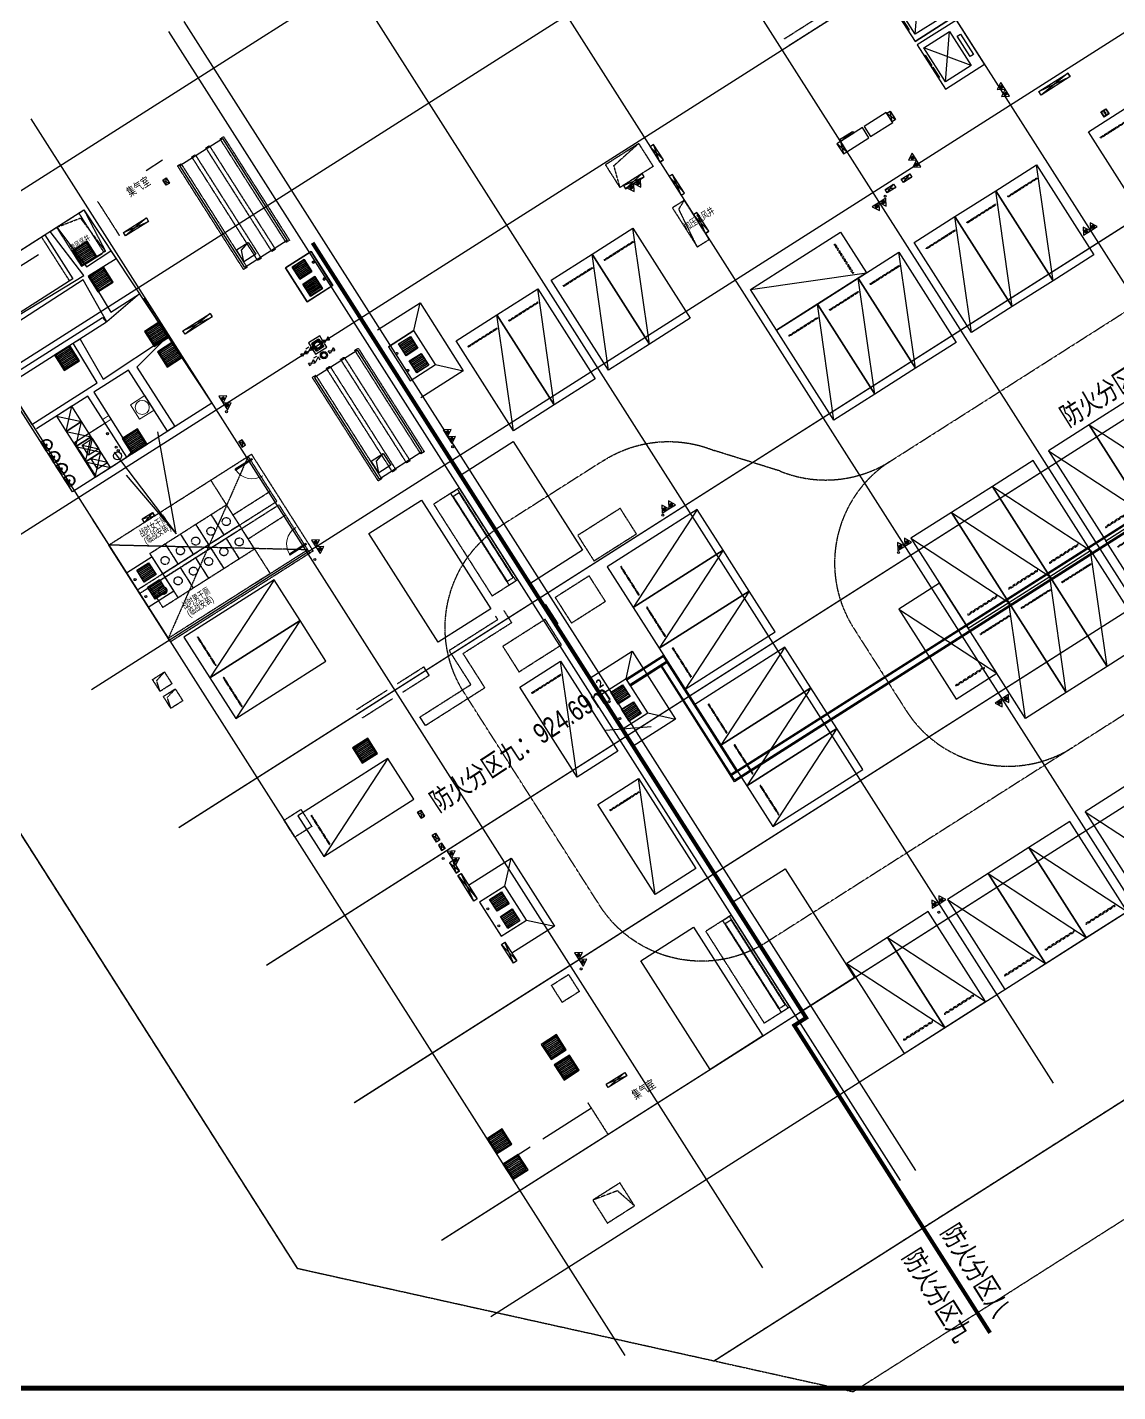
# Model space of a CAD drawing. Extents: x -1466470 to 868515, y -511729 to 1464999.
# Drawn here: x -216893 to -162763, y -12216 to 55548 of the extents above; entities that cross this region are included whole.
import ezdxf
from ezdxf.xclip import XClip

# ---------------------------------------------------------------- set-up
doc = ezdxf.new("R2010")
doc.units = 0
doc.header["$LTSCALE"] = 10
doc.header["$MEASUREMENT"] = 0
doc.header["$XCLIPFRAME"] = 2
for name, pattern in [('104-1516 B2核心筒$0$DASH', [0.35, 0.25, -0.1]), ('104-1516 B2核心筒|CENTER', [2, 1.25, -0.25, 0.25, -0.25]), ('X-104 B2平面$0$ACAD_ISO04W100', [30, 24, -3, 0, -3]), ('X-104 B2平面$0$DASH', [0.35, 0.25, -0.1]), ('X-104 B2平面$1$DASH', [0.35, 0.25, -0.1]), ('三跑梯-B2F底层_还建$0$DASH', [0.35, 0.25, -0.1])]:
    doc.linetypes.add(name, pattern=pattern)
doc.layers.add('0-W-设备', color=63, linetype='Continuous', lineweight=0)
for name, color, linetype in [('104-1516 B2核心筒$0$02-TEXT_房间', 7, 'Continuous'), ('104-1516 B2核心筒$0$A-C_门', 150, 'Continuous'), ('104-1516 B2核心筒$0$A-E_电梯', 171, 'Continuous'), ('104-1516 B2核心筒$0$A-I_卫-洁具', 241, 'Continuous'), ('104-1516 B2核心筒$0$A-I_车位', 185, 'Continuous'), ('104-1516 B2核心筒$0$A-I_车位-流线', 127, '104-1516 B2核心筒|CENTER'), ('104-1516 B2核心筒$0$A-TECH_结构', 21, 'Continuous'), ('104-1516 B2核心筒$0$car', 8, 'Continuous'), ('104-1516 B2核心筒$0$DOOR_FIRE', 220, 'Continuous'), ('104-1516 B2核心筒$0$交流充电桩', 62, 'Continuous'), ('104-1516 B2核心筒$0$集水坑&', 6, 'Continuous'), ('BEN$0$4', 7, 'Continuous'), ('DMST-VALV', 140, 'Continuous'), ('EQUIP_消防', 7, 'Continuous'), ('PIPE-通气', 3, 'TG_T'), ('TWT_LEAD', 3, 'Continuous'), ('VALVE_给水', 7, 'Continuous'), ('VPIPE-消防', 1, 'Continuous'), ('X-104 B2平面$0$$0$A-TECH_结构', 21, 'Continuous'), ('X-104 B2平面$0$02-TEXT_房间', 7, 'Continuous'), ('X-104 B2平面$0$04-不打印_防火分区', 30, 'Continuous'), ('X-104 B2平面$0$A-SUR_看线', 231, 'Continuous'), ('X-104 B2平面$0$A_STR-砼墙', 51, 'Continuous'), ('X-104 B2平面$0$M-用地 红线', 20, 'X-104 B2平面$0$ACAD_ISO04W100'), ('X-104 B2平面$0$SURFACE', 6, 'Continuous'), ('X-104 B2平面$0$VPIPE-消防', 1, 'Continuous'), ('X-104 B2平面$0$抗爆隔墙', 151, 'Continuous'), ('X-104 B2平面$0$看线', 241, 'Continuous'), ('X-104 B2平面$0$集水坑&', 6, 'Continuous'), ('X-104 B2平面$1$集水坑&', 6, 'Continuous')]:
    doc.layers.add(name, color=color, linetype=linetype)
for name, color, linetype, plot in [('104-1516 B2核心筒$0$04-不打印_辅助线', 165, 'Continuous', False), ('X-104 B2平面$0$$0$04-不打印_辅助线', 165, 'Continuous', False), ('X-104 B2平面$0$04-不打印_辅助线', 165, 'Continuous', False), ('三跑梯-B2F底层_还建$0$04-不打印_辅助线', 165, 'Continuous', False)]:
    doc.layers.add(name, color=color, linetype=linetype, plot=plot)
doc.layers.get('X-104 B2平面$0$$0$04-不打印_辅助线').off()
doc.styles.add('104-1516 B2核心筒$0$_TCH_SPACE', font='ros.shx', dxfattribs={"width": 0.75, "height": 5, "bigfont": 'jd.shx'})
doc.styles.get("Standard").update_dxf_attribs({"font": 'gbenor.shx', "bigfont": 'gbcbig.shx'})
doc.styles.add('TG_LINETYPE', font='romans2.shx', dxfattribs={"width": 0.8, "height": 3, "bigfont": 'hzdf2.shx'})
doc.styles.add('X-104 B2平面$0$Arial', font='arial.ttf', dxfattribs={"width": 0.75, "height": 2.5})
doc.styles.add('X-104 B2平面$0$JD', font='ROS.shx', dxfattribs={"width": 0.7, "bigfont": 'JD.shx'})
doc.linetypes.add('TG_T', pattern='A,2,-0.3,["T",TG_LINETYPE,S=0.1,R=0,X=-0.23,Y=-0.15],0', length=2.3)
pattern_1 = [(180, (350, -250), (-7e-15, -79.375), [])]
pattern_2 = [(180, (-432649.534, -553252.195), (-7e-15, -79.375), [])]

# ---------------------------------------------------------------- blocks, each defined once
blk = doc.blocks.new('X-104 B2平面$0$12ddddddj')
at = {"layer": 'X-104 B2平面$0$集水坑&', "linetype": 'Continuous'}
h = blk.add_hatch(dxfattribs=at)
h.set_pattern_fill('ANSI31', color=256, scale=50, angle=135)
h.set_pattern_definition(pattern_1)
h.paths.add_polyline_path([(3014056, 294593), (3014756, 294593), (3014756, 293893), (3014056, 293893)])
h.paths.add_polyline_path([(3014056, 293593), (3014756, 293593), (3014756, 292893), (3014056, 292893)])
for points in [[(3015056, 294743), (3013556, 294743), (3013556, 292743), (3015056, 292743)], [(3014056, 294593), (3014756, 294593), (3014756, 293893), (3014056, 293893)], [(3014056, 293593), (3014756, 293593), (3014756, 292893), (3014056, 292893)]]:
    blk.add_lwpolyline(points, close=True, dxfattribs=at)
for centre in [(3013736, 294243), (3013736, 293243)]:
    blk.add_circle(centre, 50, dxfattribs=at)
blk = doc.blocks.new('X-104 B2平面$0$A$C51037562')
at = {"layer": 'X-104 B2平面$0$集水坑&'}
h = blk.add_hatch(dxfattribs=at)
h.set_pattern_fill('ANSI31', color=256, scale=50, angle=135)
h.set_pattern_definition(pattern_2)
h.paths.add_polyline_path([(-850, 850), (-50, 850), (-50, 50), (-850, 50)])
for points in [[(-900, 900), (0, 900), (0, 0), (-900, 0)], [(-850, 850), (-50, 850), (-50, 50), (-850, 50)]]:
    blk.add_lwpolyline(points, close=True, dxfattribs=at)
blk = doc.blocks.new('X-104 B2平面$0$A$C1782719E')
at = {"layer": 'X-104 B2平面$0$集水坑&', "linetype": 'X-104 B2平面$0$DASH'}
blk.add_lwpolyline([(2000, 0), (2000, 1800), (0, 1800), (0, 0)], close=True, dxfattribs=at)
at = {"layer": 'X-104 B2平面$0$集水坑&', "linetype": 'Continuous'}
for centre in [(500, 1620), (1500, 1620)]:
    blk.add_circle(centre, 50, dxfattribs=at)
blk = doc.blocks.new('$TWTSYS$00000546')
h = blk.add_hatch()
h.set_pattern_fill('ANSI31', color=256, scale=200, style=0)
h.set_pattern_definition([(45, (-38543.802, -6670.83), (-17.67767, 17.67767), [])])
h.paths.add_polyline_path([(-65, 174), (65, 174), (65, 44), (-65, 44)])
for points in [[(0, 344), (-198, 0), (198, 0)], [(-65, 174), (65, 174), (65, 44), (-65, 44)]]:
    blk.add_lwpolyline(points, close=True)
blk = doc.blocks.new('M_L13YRO')
for p, q in [((-24, 249), (250, 4)), ((250, 4), (-24, -249))]:
    blk.add_line(p, q)
blk.add_circle((0, 0), 250)
at = {"flags": 9}
for tag in ['XSIZE', 'YSIZE']:
    blk.add_attdef(tag, (0, 0), '', height=0.5, dxfattribs=at)
blk = doc.blocks.new('A$C53685222')
blk.add_lwpolyline([(800, 466), (800, 800), (0, 800), (0, 0), (800, 0), (800, 255)])
at = {"layer": 'BEN$0$4', "color": 30, "linetype": 'Continuous'}
for p, q in [((77, 490), (77, 310)), ((103, 490), (77, 490)), ((77, 310), (103, 310)), ((103, 490), (103, 310)), ((178, 450), (103, 450)), ((103, 352), (178, 352)), ((129, 652), (129, 450)), ((129, 352), (129, 153)), ((644, 670), (148, 670)), ((149, 134), (645, 134)), ((183, 566), (201, 515)), ((183, 234), (201, 285)), ((228, 611), (279, 593)), ((228, 189), (279, 207)), ((566, 617), (515, 599)), ((573, 188), (521, 205)), ((611, 572), (593, 521)), ((616, 235), (596, 285)), ((614, 213), (614, 225)), ((622, 450), (697, 450)), ((697, 352), (622, 352)), ((665, 652), (665, 450)), ((665, 352), (665, 153)), ((665, 158), (665, 170)), ((697, 490), (697, 310)), ((697, 490), (723, 490)), ((723, 310), (697, 310)), ((723, 490), (723, 310))]:
    blk.add_line(p, q, dxfattribs=at)
for centre, radius in [((159, 641), 32), ((159, 164), 32), ((156, 641), 8.29), ((156, 164), 8.29), ((400, 400), 227), ((209, 219), 32), ((211, 583), 32), ((206, 219), 8.29), ((208, 583), 8.29), ((400, 400), 186), ((581, 591), 32), ((582, 219), 32), ((579, 591), 8.29), ((582, 219), 8.29), ((632, 641), 32), ((634, 164), 32), ((631, 641), 8.29), ((634, 164), 8.29)]:
    blk.add_circle(centre, radius, dxfattribs=at)
blk = doc.blocks.new('A$C05380F4A')
at = {"layer": 'DMST-VALV'}
for p, q in [((-83, 0), (83, 0)), ((83, -288), (-83, 0)), ((512, 79), (678, 79)), ((678, -209), (512, 79)), ((678, 79), (512, -209)), ((83, 0), (-83, -288)), ((83, -576), (-83, -288)), ((83, -288), (-83, -288)), ((-83, -288), (83, -288)), ((83, -576), (-83, -576)), ((144, -519), (144, -346)), ((678, -497), (512, -209)), ((678, -209), (512, -209)), ((512, -209), (678, -209)), ((678, -497), (512, -497)), ((739, -439), (739, -267)), ((-93, -1160), (74, -1160)), ((74, -1449), (-93, -1160)), ((74, -1160), (-93, -1449)), ((502, -1221), (669, -1221)), ((669, -1509), (502, -1221)), ((669, -1221), (502, -1509)), ((74, -1449), (-93, -1449)), ((-93, -1449), (74, -1449)), ((669, -1509), (502, -1509)), ((502, -1509), (669, -1509))]:
    blk.add_line(p, q, dxfattribs=at)
blk.add_circle((2, -863), 120, dxfattribs=at)
for p in [(0, -288), (0, -288), (595, -209), (595, -209), (-10, -1449), (-10, -1449), (585, -1509), (585, -1509)]:
    blk.add_point(p, dxfattribs=at)
for points in [[(144, -432), (173, -432), (144, -346)], [(739, -353), (768, -353), (739, -267)]]:
    blk.add_solid(points, dxfattribs=at)
for name, p, xscale, yscale, zscale, rotation in [('A$C53685222', (267, -533), 0.8250000001862645, 0.8250000001862645, 0.8250000001862645, 270), ('M_L13YRO', (2, -863), 0.7200000062584877, 0.7200000062584877, 0.7200000062584877, 90)]:
    blk.add_blockref(name, p, dxfattribs=dict(at, xscale=xscale, yscale=yscale, zscale=zscale, rotation=rotation))
blk = doc.blocks.new('104-1516 B2核心筒$0$$lvtry$00000178')
at = {"color": 0}
for p, q in [((-238, 0), (238, 0)), ((-214, -36), (-272, -91)), ((-180, -23), (180, -23)), ((-142, -105), (140, -105)), ((140, -105), (-142, -105)), ((216, -37), (268, -91))]:
    blk.add_line(p, q, dxfattribs=at)
blk.add_lwpolyline([(-104, -430, 0.224698), (110, -425, 0.348046), (269, -79), (239, 0), (-241, 0), (-271, -79, 0.356844)], format="xyb", close=True, dxfattribs=at)
for centre, radius in [((-100, -65), 16.3), ((1, -172), 31.6), ((100, -65), 16.3)]:
    blk.add_circle(centre, radius, dxfattribs=at)
at = {"color": 0, "lineweight": 13}
blk.add_circle((1, -172), 23, dxfattribs=at)
at = {"color": 0}
for centre, radius, start, end in [((-142, -205), 100, 90, 190.56023), ((-1, -179), 243, 190.56023, 349.43977), ((-180, -73), 50, 90, 133.18096), ((140, -205), 100, 349.43977, 90), ((180, -73), 50, 44.56072, 90)]:
    blk.add_arc(centre, radius, start, end, dxfattribs=at)
for p in [(0, -65), (1, -172)]:
    blk.add_point(p, dxfattribs=at)
blk = doc.blocks.new('*U4194')
at = {"linetype": '104-1516 B2核心筒$0$DASH'}
for p, q in [((-200, -500), (-200, -100)), ((0, -100), (-200, -100)), ((0, -500), (-200, -500)), ((5000, -100), (5200, -100)), ((5000, -500), (5200, -500)), ((5200, -500), (5200, -100))]:
    blk.add_line(p, q, dxfattribs=at)
blk.add_lwpolyline([(5200, 0), (-200, 0), (-200, -1500), (5200, -1500)], close=True, dxfattribs=at)
for points in [[(5000, -100), (0, -100)], [(0, -100), (0, -500)], [(5000, -130), (0, -130)], [(5000, -470), (0, -470)], [(5000, -500), (0, -500)], [(5000, -100), (5000, -500)]]:
    blk.add_lwpolyline(points, dxfattribs=at)
blk = doc.blocks.new('A-电梯2623')
for p, q in [((-575, 1900), (-575, 2100)), ((-575, 2100), (625, 2100)), ((625, 2100), (625, 1900)), ((-975, 200), (-975, 1700)), ((-975, 1700), (1025, 1700)), ((1025, 1700), (-975, 200)), ((1025, 200), (-975, 1700)), ((625, 1900), (-575, 1900)), ((1025, 1700), (1025, 200)), ((1025, 200), (-975, 200))]:
    blk.add_line(p, q)
for points in [[(-1275, 0), (1325, 0), (1325, 2300), (-1275, 2300)], [(-625, 38), (-625, 59), (-18, 59), (-18, 38)], [(68, 38), (68, 59), (675, 59), (675, 38)]]:
    blk.add_lwpolyline(points, close=True)
blk = doc.blocks.new('104-1516 B2核心筒$0$ysrtr')
at = {"layer": '104-1516 B2核心筒$0$A-TECH_结构'}
for p, q in [((0, -3200), (-2300, -3200)), ((0, -3400), (-2300, -3400))]:
    blk.add_line(p, q, dxfattribs=at)
for points in [[(-8100, -6000), (-6800, -6000), (-6800, -5400), (-8100, -5400)], [(-6700, -6000), (-5400, -6000), (-5400, -5400), (-6700, -5400)]]:
    blk.add_lwpolyline(points, close=True, dxfattribs=at)
at = {"layer": '104-1516 B2核心筒$0$A-E_电梯', "rotation": 270}
for p in [(-2300, -1875), (-2300, -4675)]:
    blk.add_blockref('A-电梯2623', p, dxfattribs=at)
blk = doc.blocks.new('104-1516 B2核心筒$0$jgfd')
blk.add_lwpolyline([(5300, -1200), (0, -1200), (0, 1200), (5300, 1200), (5300, -1200), (0, 1200)])
at = {"linetype": '104-1516 B2核心筒$0$DASH', "ltscale": 0.001}
blk.add_lwpolyline([(550, -850), (550, 850), (600, 850), (600, -850)], close=True, dxfattribs=at)
blk = doc.blocks.new('三跑梯-B2F底层_还建')
at = {"layer": '三跑梯-B2F底层_还建$0$04-不打印_辅助线', "linetype": '三跑梯-B2F底层_还建$0$DASH'}
blk.add_line((0, 200), (2700, 200), dxfattribs=at)
at = {"layer": '三跑梯-B2F底层_还建$0$04-不打印_辅助线'}
blk.add_lwpolyline([(2700, 5300), (0, 5300), (0, 0), (2700, 0)], close=True, dxfattribs=at)
blk.add_lwpolyline([(718, 791), (718, 2076), (572, 1796)], dxfattribs=at)
blk = doc.blocks.new('104-1516 B2核心筒$0$A$C529F39D7')
at = {"layer": '104-1516 B2核心筒$0$car', "linetype": '104-1516 B2核心筒$0$DASH'}
h = blk.add_hatch(color=256, dxfattribs=at)
h.dxf.hatch_style = 1
h.paths.add_polyline_path([(4832, 1296), (4397, 1075), (4630, 1329), (4503, 1444), (4938, 1665), (4706, 1412)])
at = {"layer": '104-1516 B2核心筒$0$car', "linetype": '104-1516 B2核心筒$0$DASH', "elevation": 0}
blk.add_lwpolyline([(4832, 1296), (4397, 1075), (4630, 1329), (4503, 1444), (4938, 1665), (4706, 1412), (4832, 1296)], dxfattribs=at)
at = {"layer": '104-1516 B2核心筒$0$car', "linetype": '104-1516 B2核心筒$0$DASH'}
blk.add_circle((4668, 1370, 0), 400, dxfattribs=at)
at = {"layer": '104-1516 B2核心筒$0$A-I_车位', "xscale": -1, "rotation": 152.5000000001189}
blk.add_blockref('104-1516 B2核心筒$0$jgfd', (554, 3512, 0), dxfattribs=at)
blk = doc.blocks.new('104-1516 B2核心筒$0$A$C3276249F')
at = {"layer": '104-1516 B2核心筒$0$交流充电桩'}
h = blk.add_hatch(color=256, dxfattribs=at)
h.dxf.hatch_style = 1
h.paths.add_polyline_path([(187, 161), (126, 76), (145, 148), (110, 157), (171, 242), (152, 171)])
for points in [[(0, 300), (300, 300), (300, 0), (0, 0)], [(20, 280), (280, 280), (280, 20), (20, 20)]]:
    blk.add_lwpolyline(points, close=True, dxfattribs=at)
blk.add_lwpolyline([(187, 161), (126, 76), (145, 148), (110, 157), (171, 242), (152, 171), (187, 161)], dxfattribs=at)
blk = doc.blocks.new('104-1516 B2核心筒$0$fdsgfh')
at = {"layer": '104-1516 B2核心筒$0$A-TECH_结构', "linetype": '104-1516 B2核心筒$0$DASH'}
for p, q in [((25100, 17300), (27400, 17300)), ((25100, 16900), (27400, 16900))]:
    blk.add_line(p, q, dxfattribs=at)
blk = doc.blocks.new('104-1516 B2核心筒$0$A$C51037562')
at = {"layer": '104-1516 B2核心筒$0$集水坑&'}
h = blk.add_hatch(dxfattribs=at)
h.set_pattern_fill('ANSI31', color=256, scale=50, angle=135)
h.set_pattern_definition(pattern_2)
h.paths.add_polyline_path([(-850, 850), (-50, 850), (-50, 50), (-850, 50)])
for points in [[(-900, 900), (0, 900), (0, 0), (-900, 0)], [(-850, 850), (-50, 850), (-50, 50), (-850, 50)]]:
    blk.add_lwpolyline(points, close=True, dxfattribs=at)
blk = doc.blocks.new('104-1516 B2核心筒')
at = {"layer": '104-1516 B2核心筒$0$04-不打印_辅助线'}
for points in [[(11200, 0), (11200, 6400), (14300, 6400), (14300, 0)], [(16600, 0), (16600, 6400), (19700, 6400), (19700, 0)]]:
    blk.add_lwpolyline(points, close=True, dxfattribs=at)
at = {"layer": '104-1516 B2核心筒$0$A-C_门'}
for p, q in [((6500, 50400), (7500, 50400)), ((500, 1550), (1600, 1550)), ((2350, 1550), (5200, 1550))]:
    blk.add_line(p, q, dxfattribs=at)
at = {"layer": '104-1516 B2核心筒$0$A-I_卫-洁具', "ltscale": 0.1}
for p, q in [((1250, 43900), (2150, 44800)), ((1250, 44800), (2150, 43900)), ((1250, 43000), (2150, 43900)), ((1250, 43900), (2150, 43000)), ((1250, 42100), (2150, 43000)), ((1250, 43000), (2150, 42100)), ((1250, 41200), (2150, 42100)), ((1250, 42100), (2150, 41200))]:
    blk.add_line(p, q, dxfattribs=at)
for points in [[(1250, 44800), (1250, 43900), (2150, 43900), (2150, 44800)], [(1250, 43900), (1250, 43000), (2150, 43000), (2150, 43900)], [(1250, 43000), (1250, 42100), (2150, 42100), (2150, 43000)], [(1250, 42100), (1250, 41200), (2150, 41200), (2150, 42100)]]:
    blk.add_lwpolyline(points, close=True, dxfattribs=at)
at = {"layer": '104-1516 B2核心筒$0$A-I_车位-流线', "linetype": '104-1516 B2核心筒|CENTER', "extrusion": (0, 0, -1)}
blk.add_line((23007, 28350), (16949, 28350), dxfattribs=at)
at = {"layer": '104-1516 B2核心筒$0$A-I_车位-流线', "linetype": '104-1516 B2核心筒|CENTER'}
for p, q in [((10949, 9825), (10949, 22350)), ((34982, 20675), (64549, 20675)), ((28982, 14675), (28982, 9825)), ((101186, 3825), (16949, 3825))]:
    blk.add_line(p, q, dxfattribs=at)
blk.add_lwpolyline([(30090, 23200), (27874, 25824)], dxfattribs=at)
at = {"layer": '104-1516 B2核心筒$0$A-I_车位-流线', "linetype": '104-1516 B2核心筒|CENTER', "extrusion": (0, 0, -1)}
for centre, start, end in [((-16949, 22350), 0, 90), ((-22982, 22350), 90, 144.61589), ((-16949, 9825), 270, 0)]:
    blk.add_arc(centre, 6000, start, end, dxfattribs=at)
at = {"layer": '104-1516 B2核心筒$0$A-I_车位-流线', "linetype": '104-1516 B2核心筒|CENTER'}
for centre, start, end in [((34982, 26675), 215.38411, 270), ((34982, 14675), 90, 180), ((34982, 9825), 180, 270)]:
    blk.add_arc(centre, 6000, start, end, dxfattribs=at)
at = {"layer": '104-1516 B2核心筒$0$A-TECH_结构'}
blk.add_line((16700, 23900), (16700, 22726), dxfattribs=at)
at = {"layer": '104-1516 B2核心筒$0$A-TECH_结构', "linetype": '104-1516 B2核心筒$0$DASH'}
for points in [[(7700, 50400), (6300, 50400), (6300, 52700), (7900, 52700)], [(7700, 50400), (6300, 50400), (6300, 52700), (7536, 52457)], [(30951, 40700), (32901, 40700), (32901, 39350), (30951, 39350)], [(2800, -3700), (4400, -3700), (4400, -2350), (2800, -2350)], [(2800, -3700), (4400, -3700), (4085, -2616), (2800, -2350)]]:
    blk.add_lwpolyline(points, close=True, dxfattribs=at)
for points in [[(30951, 39350), (31279, 40428), (32901, 40700)], [(32599, 34800), (32835, 36870), (33299, 37100)], [(33300, 37100), (32600, 37100), (32600, 34800), (33300, 34800), (33300, 37100)]]:
    blk.add_lwpolyline(points, dxfattribs=at)
at = {"layer": '104-1516 B2核心筒$0$A-I_卫-洁具', "ltscale": 0.1, "xscale": -1}
for p, rotation in [((-100, 43849), 89.99999757524496), ((-100, 43149), 89.99999757524496), ((-100, 42449), 89.99999757524503), ((-100, 41749), 89.99999757524496)]:
    blk.add_blockref('104-1516 B2核心筒$0$$lvtry$00000178', p, dxfattribs=dict(at, rotation=rotation))
at = {"layer": '104-1516 B2核心筒$0$A-I_车位'}
for p, rotation in [((21200, 37300), 269.9999976130331), ((23600, 37300), 269.9999976130331), ((26800, 37300), 269.9999976130331), ((29200, 37300), 269.9999976130331), ((39000, 30400), 179.9999466323406), ((34900, 29200), 269.9999976130331), ((37300, 29200), 269.9999976130331), ((39700, 29200), 269.9999976130331), ((43000, 29200), 269.9999976130331), ((45400, 29200), 269.9999976130331), ((47800, 29200), 269.9999976130331), ((14631, 21091), 269.9999976130331), ((14764, 14092), 269.9999976130331), ((34974, 11600), 269.9999976130331), ((37374, 11600), 269.9999976130331), ((39774, 11600), 269.9999976130331), ((43074, 11600), 269.9999976130331)]:
    blk.add_blockref('104-1516 B2核心筒$0$jgfd', p, dxfattribs=dict(at, rotation=rotation))
for name, p, xscale, rotation in [('104-1516 B2核心筒$0$jgfd', (699, 30937), -1, 179.9999976130331), ('104-1516 B2核心筒$0$A$C529F39D7', (56621, 28070, 0), -0.999999999999999, 62.49999761314631), ('104-1516 B2核心筒$0$jgfd', (699, 28537), -1, 179.9999976130331), ('104-1516 B2核心筒$0$jgfd', (20299, 22600), -1, 179.9999976130331), ('104-1516 B2核心筒$0$jgfd', (699, 20418), -1, 179.9999976130331), ('104-1516 B2核心筒$0$jgfd', (20299, 20200), -1, 179.9999976130331), ('104-1516 B2核心筒$0$jgfd', (20299, 17800), -1, 179.9999976130331), ('104-1516 B2核心筒$0$jgfd', (34974, 11600), -1, 269.9999976130331), ('104-1516 B2核心筒$0$jgfd', (37374, 11600), -1, 269.9999976130331), ('104-1516 B2核心筒$0$jgfd', (39774, 11600), -1, 269.9999976130331), ('104-1516 B2核心筒$0$jgfd', (43074, 11600), -1, 269.9999976130331), ('104-1516 B2核心筒$0$jgfd', (45474, 11600), -1, 269.9999976130331), ('104-1516 B2核心筒$0$jgfd', (20299, 14500), -1, 179.9999976130331), ('104-1516 B2核心筒$0$jgfd', (32574, 8950), -1, 269.9999976130331), ('104-1516 B2核心筒$0$jgfd', (20299, 12100), -1, 179.9999976130331), ('104-1516 B2核心筒$0$jgfd', (20299, 9700), -1, 179.9999976130331), ('104-1516 B2核心筒$0$jgfd', (20950, -4500), -1, 269.9999976130331), ('104-1516 B2核心筒$0$jgfd', (23350, -4500), -1, 269.9999976130331), ('104-1516 B2核心筒$0$jgfd', (26874, -4500), -1, 269.9999976130331), ('104-1516 B2核心筒$0$jgfd', (29274, -4500), -1, 269.9999976130331), ('104-1516 B2核心筒$0$jgfd', (31674, -4500), -1, 269.9999976130331), ('104-1516 B2核心筒$0$jgfd', (34974, -4500), -1, 269.9999976130331)]:
    blk.add_blockref(name, p, dxfattribs=dict(at, xscale=xscale, rotation=rotation))
at = {"layer": '104-1516 B2核心筒$0$A-TECH_结构'}
ref = blk.add_blockref('三跑梯-B2F底层_还建', (5600, 52750), dxfattribs=dict(at, xscale=-0.9999999999999996, rotation=90))
XClip(ref).set_block_clipping_path([(49.9998478143, 0), (2650.0000166641, 5300)])
for name, p in [('104-1516 B2核心筒$0$fdsgfh', (16700, 23900)), ('104-1516 B2核心筒$0$ysrtr', (49500, 40800))]:
    blk.add_blockref(name, p, dxfattribs=at)
at = {"layer": '104-1516 B2核心筒$0$DOOR_FIRE', "linetype": '104-1516 B2核心筒$0$DASH', "rotation": 269.9999896018064}
for p in [(16200, 30850), (16200, 5700)]:
    blk.add_blockref('*U4194', p, dxfattribs=at)
at = {"layer": '104-1516 B2核心筒$0$交流充电桩', "rotation": 2.628888240067718e-05}
blk.add_blockref('104-1516 B2核心筒$0$A$C3276249F', (53100, 29400), dxfattribs=at)
at = {"layer": '104-1516 B2核心筒$0$集水坑&', "xscale": -1, "rotation": 7.559011859923304e-06}
blk.add_blockref('104-1516 B2核心筒$0$A$C51037562', (2800, 46500), dxfattribs=at)
at = {"layer": '104-1516 B2核心筒$0$02-TEXT_房间', "style": '104-1516 B2核心筒$0$_TCH_SPACE', "width": 0.75}
for s, height, rotation, p in [('集气室', 428.1, 0, (10174, 51968)), ('排风竖井', 285.4, 0, (6296, 51257)), ('加压送风井', 347.3, 360, (32581, 35727)), ('集气室', 428.1, 0, (7256, 678))]:
    blk.add_text(s, height=height, rotation=rotation, dxfattribs=at).set_placement(p)
blk = doc.blocks.new('X-104 B2平面$1$12ddddddj')
at = {"layer": 'X-104 B2平面$1$集水坑&', "linetype": 'Continuous'}
h = blk.add_hatch(dxfattribs=at)
h.set_pattern_fill('ANSI31', color=256, scale=50, angle=135)
h.set_pattern_definition(pattern_1)
h.paths.add_polyline_path([(3014056, 294593), (3014756, 294593), (3014756, 293893), (3014056, 293893)])
h.paths.add_polyline_path([(3014056, 293593), (3014756, 293593), (3014756, 292893), (3014056, 292893)])
for points in [[(3015056, 294743), (3013556, 294743), (3013556, 292743), (3015056, 292743)], [(3014056, 294593), (3014756, 294593), (3014756, 293893), (3014056, 293893)], [(3014056, 293593), (3014756, 293593), (3014756, 292893), (3014056, 292893)]]:
    blk.add_lwpolyline(points, close=True, dxfattribs=at)
for centre in [(3013736, 294243), (3013736, 293243)]:
    blk.add_circle(centre, 50, dxfattribs=at)
blk = doc.blocks.new('X-104 B2平面$1$A$C51037562')
at = {"layer": 'X-104 B2平面$1$集水坑&'}
h = blk.add_hatch(dxfattribs=at)
h.set_pattern_fill('ANSI31', color=256, scale=50, angle=135)
h.set_pattern_definition(pattern_2)
h.paths.add_polyline_path([(-850, 850), (-50, 850), (-50, 50), (-850, 50)])
for points in [[(-900, 900), (0, 900), (0, 0), (-900, 0)], [(-850, 850), (-50, 850), (-50, 50), (-850, 50)]]:
    blk.add_lwpolyline(points, close=True, dxfattribs=at)
blk = doc.blocks.new('X-104 B2平面$0$$DorLib2D$00000001')
at = {"ltscale": 0.5}
for p, q in [((0.45, 0.975), (0.5, 0.975)), ((0.45, 0), (0.45, 0.975)), ((0.5, 0), (0.5, 0.975)), ((0.5, 0), (0.45, 0))]:
    blk.add_line(p, q, dxfattribs=at)
at = {"lineweight": 13, "ltscale": 0.5}
blk.add_arc((0.475, 0), 0.975, 91.46928, 180, dxfattribs=at)
blk = doc.blocks.new('X-104 B2平面$0$A$C63741260')
at = {"layer": 'X-104 B2平面$0$04-不打印_辅助线'}
blk.add_lwpolyline([(0, -1242375), (416150, -1242375), (416150, -948025), (0, -948025)], close=True, dxfattribs=at)
blk.add_lwpolyline([(0, -1242375), (416150, -1242375), (416150, -948025), (0, -948025)], close=True, dxfattribs=at)
blk.add_lwpolyline([(0, -1242375), (416150, -1242375), (416150, -948025), (0, -948025)], close=True, dxfattribs=at)
blk.add_lwpolyline([(0, -1242375), (416150, -1242375), (416150, -948025), (0, -948025)], close=True, dxfattribs=at)
blk = doc.blocks.new('X-104 B2平面$0$A$C46881555')
at = {"layer": 'X-104 B2平面$0$VPIPE-消防', "linetype": 'Continuous'}
for centre in [(29199, 53247), (-3504, 42543), (7726, 40803), (18153, 37399), (879, 35203), (29857, 35544), (7257, 20350), (31861, 17678), (14104, 14865)]:
    blk.add_circle(centre, 50, dxfattribs=at)
blk = doc.blocks.new('X-104 B2平面$0$A$C38076355')
at = {"layer": 'Defpoints'}
for p, q in [((142538, -201888), (227884, -147560)), ((147048, -208975), (239229, -150296)), ((134805, -189741), (189953, -154636)), ((151377, -215821), (243558, -157142)), ((151398, -215808), (243579, -157129)), ((178952, -158400), (215277, -215465)), ((138671, -195815), (193819, -160710)), ((172119, -162750), (208444, -219815)), ((155727, -222654), (247907, -163975)), ((155748, -222641), (247928, -163962)), ((165286, -167099), (201611, -224164)), ((160076, -229487), (252257, -170809)), ((160097, -229474), (252278, -170795)), ((158453, -171449), (194778, -228514)), ((151620, -175799), (187945, -232864)), ((150860, -176282), (187186, -233347)), ((164426, -236320), (256607, -177642)), ((164447, -236307), (256628, -177628)), ((144027, -180632), (180353, -237697)), ((166863, -240103), (259044, -181424)), ((137194, -184981), (173520, -242046))]:
    blk.add_line(p, q, dxfattribs=at)
blk.add_lwpolyline([(314128, -155628), (320989, -143044), (319919, 47182), (135302, 46543, 0.064843), (66687, 37364, 0.064894), (2711, 10916), (0, 0), (123495, -194001), (138453, -208187), (157248, -237713), (177956, -242312), (314128, -155628)], format="xyb", close=True, dxfattribs=at)
blk = doc.blocks.new('X-104 B2平面')
at = {"layer": 'X-104 B2平面$0$$0$A-TECH_结构'}
for points in [[(-19289, 54697), (-17180, 56040), (-13958, 50978), (-16067, 49636), (-19289, 54697)], [(-12603, 44195), (-10494, 45537), (-7272, 40476), (-9381, 39133), (-12603, 44195)]]:
    blk.add_lwpolyline(points, dxfattribs=at)
at = {"layer": 'X-104 B2平面$0$$0$A-TECH_结构', "linetype": 'X-104 B2平面$1$DASH'}
for points in [[(-17994, 55581), (-17826, 55688), (-14550, 50542), (-14719, 50435), (-17994, 55581)], [(-17291, 56028), (-17123, 56136), (-13847, 50990), (-14016, 50882), (-17291, 56028)], [(-18697, 55133), (-18529, 55241), (-15253, 50095), (-15422, 49987), (-18697, 55133)], [(-19400, 54686), (-19232, 54793), (-15956, 49647), (-16125, 49540), (-19400, 54686)], [(-10606, 45526), (-10437, 45633), (-7161, 40487), (-7330, 40380), (-10606, 45526)], [(-12012, 44631), (-11843, 44738), (-8567, 39592), (-8736, 39485), (-12012, 44631)], [(-11309, 45078), (-11140, 45186), (-7864, 40040), (-8033, 39932), (-11309, 45078)], [(-12715, 44183), (-12546, 44291), (-9270, 39145), (-9439, 39037), (-12715, 44183)]]:
    blk.add_lwpolyline(points, dxfattribs=at)
at = {"layer": 'X-104 B2平面$0$04-不打印_辅助线', "const_width": 250}
blk.add_lwpolyline([(-190030, -6020), (226120, -6020), (226120, 288330), (-190030, 288330)], close=True, dxfattribs=at)
at = {"layer": 'X-104 B2平面$0$04-不打印_辅助线'}
for points in [[(-1918, 33926), (-5355, 39325), (-2740, 40990), (697, 35591)], [(-6474, 31027), (-9910, 36426), (-7295, 38090), (-3859, 32691)]]:
    blk.add_lwpolyline(points, close=True, dxfattribs=at)
at = {"layer": 'X-104 B2平面$0$04-不打印_防火分区', "linetype": 'X-104 B2平面$1$DASH', "const_width": 200}
blk.add_lwpolyline([(-12701, 50865), (11802, 12373), (11211, 11997), (20932, -3274)], dxfattribs=at)
at = {"layer": 'X-104 B2平面$0$A-SUR_看线'}
for p, q in [((-20963, 54462), (-20152, 54978)), ((16632, 53855), (16946, 54292)), ((15723, 53513), (16252, 53613)), ((15830, 53345), (16145, 53782)), ((16524, 54023), (17054, 54123)), ((-23641, 37138), (-22343, 35099))]:
    blk.add_line(p, q, dxfattribs=at)
for points in [[(23357, 58373), (24791, 59286), (24899, 59117), (23465, 58204), (23357, 58373), (24899, 59117), (24792, 59286), (23465, 58204)], [(15803, 57299), (15971, 57406), (16240, 56984), (16071, 56877), (15803, 57299), (16240, 56984), (16071, 56877), (15971, 57406)], [(13545, 55920), (13491, 56005), (14107, 56397), (14160, 56312), (13545, 55920), (14107, 56397), (14160, 56312), (13491, 56005)], [(4060, 55632), (4544, 54873), (4712, 54980), (4229, 55739), (4061, 55632), (4712, 54980), (4544, 54873), (4229, 55739)], [(13498, 55891), (13330, 55784), (13652, 55277), (13820, 55385), (13498, 55891), (13652, 55277), (13820, 55385), (13330, 55784)], [(2730, 53718), (2836, 53549), (3764, 54140), (3657, 54309), (2730, 53718), (3764, 54140), (3657, 54309), (2836, 53549)], [(5592, 53229), (5761, 53336), (5170, 54264), (5001, 54156), (5592, 53229), (5170, 54263), (5002, 54156), (5761, 53336)], [(16524, 54023), (16946, 54292), (17054, 54123), (16632, 53855), (16524, 54023)], [(-20137, 53980), (-19968, 54087), (-19807, 53834), (-19975, 53727), (-20137, 53980), (-19807, 53834), (-19975, 53727), (-19968, 54087)], [(15723, 53513), (16145, 53782), (16252, 53613), (15830, 53345), (15723, 53513)], [(6211, 52256), (6801, 51327), (6970, 51435), (6379, 52363), (6212, 52253), (6970, 51435), (6802, 51328), (6379, 52363)], [(-20953, 52097), (-20846, 51928), (-21985, 51203), (-22092, 51372), (-20953, 52097), (-21985, 51203), (-22092, 51372), (-20846, 51928)], [(-17787, 47356), (-17679, 47187), (-19029, 46328), (-19137, 46496), (-17787, 47356), (-19029, 46328), (-19137, 46496), (-17679, 47187)], [(-16031, 40827), (-16193, 41080), (-16361, 40973), (-16200, 40720), (-16031, 40827), (-16361, 40973), (-16193, 41080), (-16193, 40725)], [(-21158, 37149), (-20652, 37471), (-20545, 37302), (-21051, 36980), (-21158, 37149), (-20545, 37302), (-20652, 37471), (-21051, 36980)], [(-7330, 22688), (-7142, 22392), (-7310, 22285), (-7498, 22580), (-7330, 22688), (-7310, 22285), (-7142, 22392), (-7498, 22580)], [(-6772, 21439), (-6603, 21547), (-6389, 21209), (-6557, 21102), (-6772, 21439), (-6389, 21209), (-6557, 21102), (-6603, 21547)], [(-6454, 20940), (-6293, 20686), (-6124, 20794), (-6285, 21047), (-6454, 20940), (-6124, 20794), (-6293, 20686), (-6285, 21047)], [(-5901, 20071), (-5579, 19564), (-5410, 19672), (-5730, 20179), (-5901, 20071), (-5410, 19672), (-5579, 19564), (-5730, 20179)], [(-5498, 19438), (-5329, 19545), (-4524, 18280), (-4693, 18173), (-5498, 19438), (-4524, 18280), (-4693, 18173), (-5329, 19545)], [(-3323, 16021), (-3154, 16129), (-2564, 15201), (-2733, 15093), (-3323, 16021), (-2564, 15201), (-2733, 15093), (-3154, 16129)], [(1978, 8905), (1870, 9073), (2798, 9664), (2905, 9495), (1978, 8905), (2798, 9664), (2905, 9495), (1870, 9073)]]:
    blk.add_lwpolyline(points, dxfattribs=at)
blk.add_circle((-22380, 40282), 200, dxfattribs=at)
at = {"layer": 'X-104 B2平面$0$A_STR-砼墙', "linetype": 'X-104 B2平面$1$DASH'}
for p, q in [((-23373, 52919), (-22294, 51224)), ((-24305, 52334), (-23070, 50394)), ((1970, 6589), (977, 8149))]:
    blk.add_line(p, q, dxfattribs=at)
at = {"layer": 'X-104 B2平面$0$M-用地 红线', "ltscale": 0.05}
blk.add_lwpolyline([(143408, 82020), (150269, 94604), (149199, 284830), (-35418, 284191, 0.064843), (-104033, 275012, 0.064894), (-168009, 248564), (-170720, 237648), (-47225, 43647), (-32267, 29461), (-13472, -65), (7236, -4664), (143408, 82020)], format="xyb", close=True, dxfattribs=at)
blk.add_lwpolyline([(143408, 82020), (150269, 94604), (149199, 284830), (-35418, 284191, 0.064843), (-104033, 275012, 0.064894), (-168009, 248564), (-170720, 237648), (-47225, 43647), (-32267, 29461), (-13472, -65), (7236, -4664), (143408, 82020)], format="xyb", close=True, dxfattribs=at)
blk.add_lwpolyline([(143408, 82020), (7236, -4664), (14139, -6196), (43665, 12599), (63221, 19121), (94747, 39189), (108934, 54147), (138459, 72942), (143408, 82020)], close=True, dxfattribs=at)
at = {"layer": 'X-104 B2平面$0$SURFACE', "color": 6, "linetype": 'X-104 B2平面$1$DASH'}
for p, q in [((-15905, 40256), (-19869, 31213)), ((-15905, 40256), (-14482, 38020)), ((-20134, 34422), (-14482, 38020)), ((-16660, 37345), (-14804, 38526)), ((-21292, 33448), (-14374, 37852)), ((-15904, 36157), (-14052, 37345)), ((-14374, 37852), (-12844, 35447)), ((-17097, 36356), (-21399, 33617)), ((-12951, 35616), (-22822, 35852)), ((-15566, 33951), (-12951, 35616))]:
    blk.add_line(p, q, dxfattribs=at)
for points in [[(-12675, 35555), (-19761, 31044), (-22822, 35852), (-15736, 40363)], [(-14807, 34435), (-19869, 31213), (-22822, 35852), (-17761, 39074)], [(-17097, 36356), (-17856, 35872), (-18501, 36885), (-17741, 37368)], [(-16338, 36839), (-17097, 36356), (-17741, 37368), (-16982, 37851)], [(-17856, 35872), (-18615, 35389), (-19260, 36401), (-18501, 36885)], [(-16230, 36670), (-16989, 36187), (-16345, 35175), (-15586, 35658)], [(-19375, 34906), (-20134, 34422), (-20778, 35435), (-20019, 35918)], [(-18615, 35389), (-19375, 34906), (-20019, 35918), (-19260, 36401)], [(-16989, 36187), (-17749, 35704), (-17104, 34691), (-16345, 35175)], [(-17749, 35704), (-18508, 35220), (-17864, 34208), (-17104, 34691)], [(-19267, 34737), (-20026, 34254), (-19382, 33241), (-18623, 33725)], [(-18508, 35220), (-19267, 34737), (-18623, 33725), (-17864, 34208)], [(-20026, 34254), (-20786, 33770), (-20141, 32758), (-19382, 33241)]]:
    blk.add_lwpolyline(points, close=True, dxfattribs=at)
for centre in [(-17745, 36536), (-16986, 37019), (-18504, 36052), (-16341, 36007), (-20023, 35086), (-19263, 35569), (-17860, 35040), (-17101, 35523), (-18619, 34557), (-19378, 34074), (-20138, 33590)]:
    blk.add_circle(centre, 200, dxfattribs=at)
at = {"layer": 'X-104 B2平面$0$抗爆隔墙', "linetype": 'X-104 B2平面$1$DASH'}
for p, q in [((-4841, 28928), (-5915, 30615)), ((-4151, 28774), (-5225, 30462)), ((-8487, 28975), (-7179, 29807)), ((-8218, 28553), (-6911, 29385)), ((-10511, 27686), (-8993, 28652)), ((-7370, 27314), (-4840, 28925)), ((-7102, 26892), (-4149, 28772)), ((-10243, 27264), (-8724, 28231))]:
    blk.add_line(p, q, dxfattribs=at)
at = {"layer": 'X-104 B2平面$0$抗爆隔墙'}
for p, q in [((-6911, 29385), (-7179, 29807)), ((-7102, 26892), (-7370, 27314))]:
    blk.add_line(p, q, dxfattribs=at)
at = {"layer": 'X-104 B2平面$0$抗爆隔墙', "linetype": 'X-104 B2平面$1$DASH'}
for points in [[(-3212, 32607), (-2821, 31992), (-5225, 30462)], [(-3634, 32338), (-3511, 32145), (-5915, 30615)]]:
    blk.add_lwpolyline(points, dxfattribs=at)
at = {"layer": 'X-104 B2平面$0$看线'}
for p, q in [((2864, 29206), (4720, 30387)), ((3079, 28869), (4935, 30050))]:
    blk.add_line(p, q, dxfattribs=at)
for points in [[(-16484, 50507), (-15894, 50883), (-15518, 50293), (-16108, 49917), (-16484, 50507)], [(-16108, 49917), (-16233, 50498), (-15894, 50883)], [(-9786, 40027), (-9195, 40403), (-8819, 39813), (-9410, 39437), (-9786, 40027)], [(-9410, 39437), (-9534, 40018), (-9195, 40403)]]:
    blk.add_lwpolyline(points, dxfattribs=at)
at = {"layer": 'X-104 B2平面$0$看线', "linetype": 'X-104 B2平面$1$DASH'}
for points in [[(-20647, 29176), (-20056, 29552), (-19681, 28962), (-20271, 28586)], [(-20110, 28333), (-19519, 28709), (-19144, 28118), (-19734, 27742)]]:
    blk.add_lwpolyline(points, close=True, dxfattribs=at)
for points in [[(-20271, 28586), (-20444, 29116), (-20056, 29552)], [(-19734, 27742), (-19911, 28279), (-19519, 28709)]]:
    blk.add_lwpolyline(points, dxfattribs=at)
at = {"layer": 'X-104 B2平面$1$集水坑&', "linetype": 'Continuous'}
for p, q in [((-7672, 46504), (-7366, 47884)), ((-8938, 45698), (-7672, 46504)), ((-6598, 44817), (-7672, 46504)), ((-7864, 44011), (-6598, 44817)), ((-6598, 44817), (-5218, 44510)), ((2864, 29206), (3171, 30587)), ((3938, 27519), (5319, 27213)), ((-3151, 18917), (-2844, 20297)), ((-2077, 17230), (-696, 16923))]:
    blk.add_line(p, q, dxfattribs=at)
at = {"layer": 'X-104 B2平面$1$集水坑&'}
for p, q in [((-24146, 40818), (-23318, 40634)), ((-23640, 41141), (-23824, 40312)), ((-22888, 39960), (-23716, 40143)), ((-23394, 39637), (-23210, 40466))]:
    blk.add_line(p, q, dxfattribs=at)
for points in [[(8034, 24436), (59071, 56925), (59286, 56587), (8249, 24099)], [(8103, 24421), (59056, 56856), (59217, 56603), (8264, 24168)], [(-24146, 40818), (-23640, 41141), (-23318, 40634), (-23824, 40312)], [(-23394, 39637), (-22888, 39960), (-23210, 40466), (-23716, 40143)], [(2864, 29206), (4720, 30387), (4935, 30050), (3079, 28869)], [(2891, 29164), (4704, 30318), (4866, 30065), (3052, 28911)], [(4935, 30050), (8371, 24651), (8034, 24436), (4597, 29835)], [(4892, 30023), (8329, 24624), (8076, 24463), (4639, 29862)]]:
    blk.add_lwpolyline(points, close=True, dxfattribs=at)
at = {"layer": 'X-104 B2平面$1$集水坑&', "linetype": 'Continuous'}
for points in [[(-9475, 46542), (-7366, 47884), (-5218, 44510), (-7327, 43168)], [(1062, 29245), (3171, 30587), (5319, 27213), (3210, 25870)], [(-4953, 18955), (-2844, 20297), (-696, 16923), (-2805, 15580)]]:
    blk.add_lwpolyline(points, dxfattribs=at)
at = {"layer": 'X-104 B2平面$1$集水坑&', "linetype": 'X-104 B2平面$1$DASH'}
for points in [[(-23444, 39250), (-21925, 40217), (-22999, 41904), (-24518, 40937)], [(463, 36331), (1268, 35066), (3377, 36408), (2572, 37674)], [(-657, 33248), (149, 31982), (1836, 33056), (1031, 34322)], [(-3260, 30820), (-2455, 29555), (-346, 30897), (-1151, 32163)]]:
    blk.add_lwpolyline(points, close=True, dxfattribs=at)
for points in [[(-13279, 22723), (-12742, 21879), (-13585, 21342), (-14122, 22186), (-13279, 22723)], [(2, 14523), (539, 13679), (-305, 13142), (-842, 13986), (2, 14523)]]:
    blk.add_lwpolyline(points, dxfattribs=at)
at = {"layer": 'X-104 B2平面$1$集水坑&', "linetype": 'Continuous'}
for centre in [(-22883, 41385), (-22453, 40710)]:
    blk.add_circle(centre, 50, dxfattribs=at)
at = {"rotation": 32.47920826362237}
blk.add_blockref('104-1516 B2核心筒', (-2417, 3796), dxfattribs=at)
at = {"layer": 'X-104 B2平面$0$$0$04-不打印_辅助线'}
blk.add_blockref('X-104 B2平面$0$A$C38076355', (-170720, 237648), dxfattribs=at)
at = {"layer": 'X-104 B2平面$0$04-不打印_辅助线'}
blk.add_blockref('X-104 B2平面$0$A$C63741260', (-190030, 1236355), dxfattribs=at)
at = {"layer": 'X-104 B2平面$0$A-SUR_看线'}
blk.add_blockref('X-104 B2平面$0$A$C46881555', (-13472, -65), dxfattribs=at)
at = {"layer": 'X-104 B2平面$0$SURFACE', "color": 6, "linetype": 'X-104 B2平面$1$DASH'}
for p, xscale, yscale, zscale, rotation in [((-15445, 39719), -999.9999999999997, -999.9999999999997, 999.9999999999999, 302.479203682322), ((-13270, 36302), 999.9999999999998, -1000, 999.9999999999998, 302.4792082305224)]:
    blk.add_blockref('X-104 B2平面$0$$DorLib2D$00000001', p, dxfattribs=dict(at, xscale=xscale, yscale=yscale, zscale=zscale, rotation=rotation))
at = {"layer": 'X-104 B2平面$1$集水坑&', "xscale": -1, "rotation": 32.47921582263423}
for p in [(-24166, 49696), (-23361, 48431), (-20561, 45708), (-19917, 44696), (-21672, 40378), (-10235, 25017), (-864, 10296), (-220, 9284), (-3571, 5610), (-2766, 4344)]:
    blk.add_blockref('X-104 B2平面$1$A$C51037562', p, dxfattribs=at)
at = {"layer": 'X-104 B2平面$1$集水坑&', "linetype": 'Continuous'}
for p, rotation in [((2378118, 1908070), 212.2975590593015), ((-2392858, -1821202), 32.47918994318312), ((-2405856, -1832441), 32.47920587665723), ((-2382322, -1838500), 32.47918994318312), ((-2388336, -1848791), 32.47922345599425)]:
    blk.add_blockref('X-104 B2平面$1$12ddddddj', p, dxfattribs=dict(at, rotation=rotation))
at = {"color": 6, "ltscale": 0.7, "style": 'X-104 B2平面$0$JD', "width": 0.7}
for s, p in [('战时女干厕', (-21166, 36213)), ('(临战安装)', (-20936, 35851)), ('战时男干厕', (-19037, 32636)), ('(临战安装)', (-18806, 32274))]:
    blk.add_text(s, height=337.6, rotation=32.47921, dxfattribs=at).set_placement(p)
at = {"layer": 'X-104 B2平面$0$02-TEXT_房间', "color": 1, "style": 'X-104 B2平面$0$Arial', "width": 0.75}
for s, rotation, p in [('防火分区八：3676.57㎡', 32.00461, (24814, 41702)), ('防火分区九：924.69㎡', 33.31673, (-6452, 22566))]:
    blk.add_text(s, height=1000, rotation=rotation, dxfattribs=at).set_placement(p)
at = {"layer": 'X-104 B2平面$0$04-不打印_防火分区', "linetype": 'X-104 B2平面$1$DASH', "style": 'X-104 B2平面$0$Arial', "width": 0.75}
for s, p in [('防火分区八', (18456, 1736)), ('防火分区九', (16543, 504))]:
    blk.add_text(s, height=1000, rotation=302.00461, dxfattribs=at).set_placement(p)

msp = doc.modelspace()

# ---------------------------------------------------------------- linework, layer by layer
at = {"layer": '0-W-设备', "color": 2, "linetype": 'ByBlock', "ltscale": 0.5}
msp.add_lwpolyline([(-211059, 37257), (-210602, 36540), (-211319, 36083), (-211776, 36800)], close=True, dxfattribs=at)
msp.add_circle((-211189, 36670), 350, dxfattribs=at)
at = {"layer": 'Defpoints'}
for points in [[(-220830, 42179), (-214082, 46475), (-207738, 36882), (-214655, 32478), (-220830, 42179)], [(-219498, 39946), (-214081, 43216), (-215765, 45404), (-215432, 45616), (-213947, 43657), (-212744, 44452), (-212489, 44052), (-213832, 43197), (-212747, 41398), (-211323, 42304), (-212944, 40917), (-214127, 43009), (-219162, 39745)], [(-218061, 38015), (-213168, 41130), (-212968, 40896), (-217898, 37758), (-216665, 35822), (-213417, 37889), (-214608, 39853), (-214266, 40060), (-213122, 38077), (-209926, 40191), (-211125, 42075), (-209926, 40191), (-211453, 38666), (-209573, 35713), (-209931, 35485), (-211864, 38522), (-213594, 37421), (-211714, 34469), (-211956, 34197), (-213889, 37234), (-216441, 35609)]]:
    msp.add_lwpolyline(points, dxfattribs=at)
at = {"layer": 'PIPE-通气'}
for points in [[(-212576, 34453), (-209505, 30398), (-210420, 35464)], [(-211979, 33302), (-209505, 30398)]]:
    msp.add_lwpolyline(points, dxfattribs=at)
at = {"layer": 'TWT_LEAD'}
msp.add_lwpolyline([(-185927, 20811), (-188169, 20618)], dxfattribs=at)
at = {"layer": 'VALVE_给水', "const_width": 50}
for points in [[(-213150, 36068), (-212856, 36263)], [(-213026, 35886), (-212739, 36080)]]:
    msp.add_lwpolyline(points, dxfattribs=at)
at = {"layer": 'VPIPE-消防', "linetype": 'Continuous'}
for centre in [(-174303, 47162), (-207006, 36458), (-195776, 34718), (-185349, 31314), (-202623, 29118), (-173645, 29459), (-196245, 14265), (-171641, 11593), (-189398, 8780)]:
    msp.add_circle(centre, 50, dxfattribs=at)

# ---------------------------------------------------------------- block references
msp.add_blockref('X-104 B2平面', (-190030, -6020))
at = {"layer": 'DMST-VALV', "rotation": 122.1318772509182}
msp.add_blockref('A$C05380F4A', (-202895, 38801), dxfattribs=at)
at = {"layer": 'EQUIP_消防'}
for p, rotation in [((-168451, 52638), 122.2229229800861), ((-168240, 52302), 122.2229229800861), ((-172853, 49125), 122.2229229800861), ((-172641, 48789), 122.2229229800861), ((-186958, 47682), 212.2229229800861), ((-186622, 47894), 212.2229229800861), ((-174778, 46744), 212.2229229800861), ((-174442, 46956), 212.2229229800861), ((-164287, 45336), 32.22292298008606), ((-163952, 45548), 32.22292298008606), ((-207278, 37054), 302.4792126004326), ((-207065, 36719), 302.4792126004326), ((-196135, 35382), 302.2229229800861), ((-195924, 35046), 302.2229229800861), ((-185211, 31521), 32.22292298008606), ((-184875, 31732), 32.22292298008606), ((-202674, 29910), 302.7683213823448), ((-202460, 29576), 302.7683213823448), ((-173506, 29666), 32.22292298008606), ((-173171, 29877), 32.22292298008606), ((-168350, 22302), 212.2229229800861), ((-168686, 22091), 212.2229229800861), ((-195949, 14453), 302.7683213823448), ((-195734, 14119), 302.7683213823448), ((-171800, 11904), 32.22292298008606), ((-171464, 12116), 32.22292298008606), ((-189625, 9410), 302.7683213823448), ((-189410, 9077), 302.7683213823448)]:
    msp.add_blockref('$TWTSYS$00000546', p, dxfattribs=dict(at, rotation=rotation))
at = {"layer": 'X-104 B2平面$0$集水坑&', "xscale": -1, "rotation": 32.47921582263423}
for p in [(-214196, 43676), (-213391, 42411), (-210591, 39688), (-215055, 38507), (-209947, 38676), (-211703, 34358), (-200265, 18997), (-190894, 4276), (-190250, 3264), (-193601, -410), (-192796, -1676)]:
    msp.add_blockref('X-104 B2平面$0$A$C51037562', p, dxfattribs=at)
at = {"layer": 'X-104 B2平面$0$集水坑&', "linetype": 'Continuous', "xscale": -1, "rotation": 32.47922345602503}
msp.add_blockref('X-104 B2平面$0$12ddddddj', (2497662, 1414026), dxfattribs=at)
at = {"layer": 'X-104 B2平面$0$集水坑&', "linetype": 'Continuous'}
for p, rotation in [((-2582889, -1827222), 32.47918666832811), ((-2595886, -1838461), 32.47920587665723), ((-2572352, -1844520), 32.47918994318312), ((-2578366, -1854811), 32.47922345599425)]:
    msp.add_blockref('X-104 B2平面$0$12ddddddj', p, dxfattribs=dict(at, rotation=rotation))
at = {"layer": 'X-104 B2平面$0$集水坑&', "rotation": 302.4792058766579}
msp.add_blockref('X-104 B2平面$0$A$C1782719E', (-214548, 34917), dxfattribs=at)

doc.saveas('drawing.dxf')
